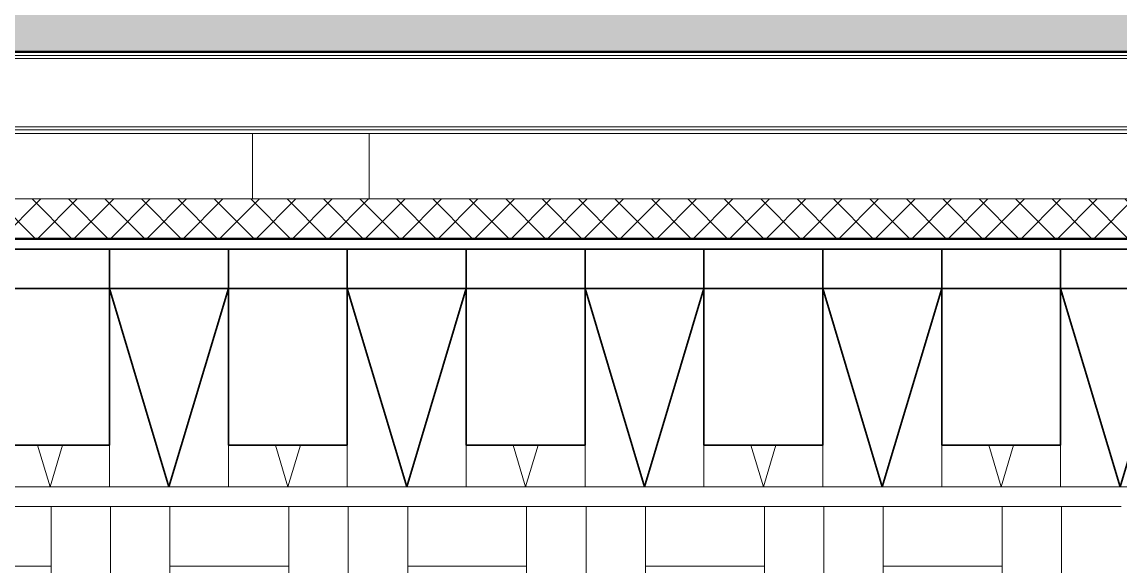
# Model space of a CAD drawing. Header units: millimetres. Extents: x -48147 to 1417267, y -496296 to 18123.
# Drawn here: x 1399067 to 1401838, y -488971 to -487598 of the extents above; entities that cross this region are included whole.
import ezdxf

# ---------------------------------------------------------------- set-up
doc = ezdxf.new("R2010")
doc.units = ezdxf.units.MM
doc.header["$MEASUREMENT"] = 0
doc.linetypes.add('Wipeout_Contour', pattern=[1000, 0, -1000])
for name, color, linetype in [('A-230-M_FLOOR.IFC Import', 7, 'Continuous'), ('A-25-M_Wall_Int', 7, 'Continuous'), ('New_A-20-M_ Acoustic chambers', 7, 'Continuous'), ('New_A-25-M_Wall_Int', 7, 'Continuous'), ('S-280-M_STRUCT_FRAME.IFC Import', 7, 'Continuous')]:
    doc.layers.add(name, color=color, linetype=linetype)
for name, color, linetype, lineweight, true_color in [('A-230-M_FLOOR.IFC Import_Pen_No__109', 7, 'Continuous', 15, 0xa6a6a6), ('A-230-M_FLOOR.IFC Import_Pen_No__29', 7, 'Continuous', 50, 0x2a2a2a), ('New_A-20-M_ Acoustic chambers _Pen_No__29', 7, 'Continuous', 50, 0x2a2a2a), ('New_A-20-M_ Acoustic chambers _Pen_No__53', 7, 'Continuous', 35, 0x444444), ('New_A-20-M_ Acoustic chambers _Pen_No__81', 7, 'Continuous', 20, 0x6a6a6a)]:
    doc.layers.add(name, color=color, linetype=linetype, lineweight=lineweight, true_color=true_color)
for name, color, linetype, lineweight in [('A-25-M_Wall_Int_Pen_No__87', 8, 'Continuous', 20), ('New_A-20-M_ Acoustic chambers _Pen_No__101', 252, 'Continuous', 15), ('S-280-M_STRUCT_FRAME.IFC Import_Pen_No__90', 8, 'Continuous', 20)]:
    doc.layers.add(name, color=color, linetype=linetype, lineweight=lineweight)

# ---------------------------------------------------------------- blocks, each defined once
blk = doc.blocks.new('Section Elem_348_2', base_point=(1376122.5, -491272.8))
at = {"color": 254, "linetype": 'Wipeout_Contour', "lineweight": 0, "ltscale": 5930724.459498076}
blk.add_wipeout([(1397038.4, -488042.8), (1397038.4, -488144.8), (1403037.9, -488144.8), (1403037.9, -488042.8)], dxfattribs=at).dxf.layer = 'New_A-20-M_ Acoustic chambers'
at = {"layer": 'New_A-20-M_ Acoustic chambers _Pen_No__81', "linetype": 'Continuous'}
h = blk.add_hatch(dxfattribs=at)
h.set_pattern_fill('Concrete_Block_0002', color=256, style=0, pattern_type=2)
h.set_pattern_definition([(45, (1376122.47, -491272.82), (-45.96194, 45.96194), []), (135, (1376122.47, -491272.82), (45.96194, 45.96194), [])])
h.paths.add_polyline_path([(1397038.4, -488042.8), (1397038.4, -488144.8), (1403037.9, -488144.8), (1403037.9, -488042.8)])
at = {"layer": 'New_A-20-M_ Acoustic chambers _Pen_No__29', "linetype": 'Continuous'}
for p, q in [((1403037.9, -488042.8), (1397038.4, -488042.8)), ((1402935.9, -488144.8), (1397140.4, -488144.8))]:
    blk.add_line(p, q, dxfattribs=at)
blk = doc.blocks.new('Section Elem_380_2', base_point=(1376122.5, -491272.8))
at = {"color": 254, "linetype": 'Wipeout_Contour', "lineweight": 0, "ltscale": 11846490.09063876}
blk.add_wipeout([(1399648.9, -487879.6), (1396919, -487879.6), (1396919, -491272.8), (1397038.4, -491272.8), (1397038.4, -491270.8), (1397038.4, -488144.8), (1397038.4, -488042.8), (1399648.9, -488042.8)], dxfattribs=at).dxf.layer = 'New_A-25-M_Wall_Int'
at = {"color": 254, "linetype": 'Wipeout_Contour', "lineweight": 0, "ltscale": 5935361.129066573}
blk.add_wipeout([(1399943.4, -487879.6), (1399943.4, -488042.8), (1402680.8, -488042.8), (1402680.8, -487879.6)], dxfattribs=at).dxf.layer = 'New_A-25-M_Wall_Int'
blk = doc.blocks.new('Section Elem_418_2', base_point=(1376122.5, -491272.8))
at = {"color": 254, "linetype": 'Wipeout_Contour', "lineweight": 0, "ltscale": 5930162.409787061}
blk.add_wipeout([(1399943.4, -487879.6), (1399928.4, -487879.6), (1399928.4, -488042.8), (1399943.4, -488042.8)], dxfattribs=at).dxf.layer = 'A-25-M_Wall_Int'
at = {"layer": 'A-25-M_Wall_Int_Pen_No__87', "linetype": 'Continuous'}
blk.add_line((1399943.4, -488042.8), (1399943.4, -487879.6), dxfattribs=at)
blk = doc.blocks.new('Section Elem_419_2', base_point=(1376122.5, -491272.8))
at = {"color": 254, "linetype": 'Wipeout_Contour', "lineweight": 0, "ltscale": 5929106.62889609}
blk.add_wipeout([(1399663.9, -487879.6), (1399648.9, -487879.6), (1399648.9, -488042.8), (1399663.9, -488042.8)], dxfattribs=at).dxf.layer = 'A-25-M_Wall_Int'
at = {"layer": 'A-25-M_Wall_Int_Pen_No__87', "linetype": 'Continuous'}
blk.add_line((1399648.9, -487879.6), (1399648.9, -488042.8), dxfattribs=at)
blk = doc.blocks.new('Section Elem_420_2', base_point=(1376122.5, -491272.8))
at = {"color": 254, "linetype": 'Wipeout_Contour', "lineweight": 0, "ltscale": 5929634.519142857}
blk.add_wipeout([(1399663.9, -487879.6), (1399663.9, -488042.8), (1399928.4, -488042.8), (1399928.4, -487879.6)], dxfattribs=at).dxf.layer = 'A-25-M_Wall_Int'
blk = doc.blocks.new('Section Elem_493_2', base_point=(1376122.5, -491272.8))
at = {"color": 254, "linetype": 'Wipeout_Contour', "lineweight": 0, "ltscale": 5930338.801088404}
blk.add_wipeout([(1403105.6, -487870), (1396919, -487870), (1396919, -487879.6), (1403105.6, -487879.6)], dxfattribs=at).dxf.layer = 'S-280-M_STRUCT_FRAME.IFC Import'
at = {"color": 254, "linetype": 'Wipeout_Contour', "lineweight": 0, "ltscale": 5930331.01711249}
blk.add_wipeout([(1403105.6, -487867.8), (1396919, -487867.8), (1396919, -487870), (1403105.6, -487870)], dxfattribs=at).dxf.layer = 'S-280-M_STRUCT_FRAME.IFC Import'
at = {"color": 254, "linetype": 'Wipeout_Contour', "lineweight": 0, "ltscale": 5930326.015271951}
blk.add_wipeout([(1403105.6, -487862.4), (1396919, -487862.4), (1396919, -487867.8), (1403105.6, -487867.8)], dxfattribs=at).dxf.layer = 'S-280-M_STRUCT_FRAME.IFC Import'
at = {"layer": 'S-280-M_STRUCT_FRAME.IFC Import_Pen_No__90', "linetype": 'Continuous'}
blk.add_line((1403105.6, -487879.6), (1396919, -487879.6), dxfattribs=at)
at = {"color": 254, "linetype": 'Wipeout_Contour', "lineweight": 0, "ltscale": 5930209.03482808}
blk.add_wipeout([(1403105.6, -487690), (1396919, -487690), (1396919, -487862.4), (1403105.6, -487862.4)], dxfattribs=at).dxf.layer = 'S-280-M_STRUCT_FRAME.IFC Import'
at = {"layer": 'S-280-M_STRUCT_FRAME.IFC Import_Pen_No__90', "linetype": 'Continuous'}
for p, q in [((1403105.6, -487862.4), (1396919, -487862.4)), ((1403105.6, -487870), (1396919, -487870))]:
    blk.add_line(p, q, dxfattribs=at)
at = {"color": 254, "linetype": 'Wipeout_Contour', "lineweight": 0, "ltscale": 5930092.055835439}
blk.add_wipeout([(1403105.6, -487684.6), (1396919, -487684.6), (1396919, -487690), (1403105.6, -487690)], dxfattribs=at).dxf.layer = 'S-280-M_STRUCT_FRAME.IFC Import'
at = {"color": 254, "linetype": 'Wipeout_Contour', "lineweight": 0, "ltscale": 5930087.055699028}
blk.add_wipeout([(1403105.6, -487682.4), (1396919, -487682.4), (1396919, -487684.6), (1403105.6, -487684.6)], dxfattribs=at).dxf.layer = 'S-280-M_STRUCT_FRAME.IFC Import'
at = {"color": 254, "linetype": 'Wipeout_Contour', "lineweight": 0, "ltscale": 5930079.276061809}
blk.add_wipeout([(1403105.6, -487672.8), (1396919, -487672.8), (1396919, -487682.4), (1403105.6, -487682.4)], dxfattribs=at).dxf.layer = 'S-280-M_STRUCT_FRAME.IFC Import'
at = {"layer": 'S-280-M_STRUCT_FRAME.IFC Import_Pen_No__90', "linetype": 'Continuous'}
for p, q in [((1403105.6, -487682.4), (1396919, -487682.4)), ((1403105.6, -487690), (1396919, -487690))]:
    blk.add_line(p, q, dxfattribs=at)
blk = doc.blocks.new('Section Elem_725_2', base_point=(1376122.5, -491272.8))
at = {"color": 254, "linetype": 'Wipeout_Contour', "lineweight": 0, "ltscale": 5919976.239013668}
blk.add_wipeout([(1385633.6, -487672.8), (1409087.1, -487672.8), (1409087.1, -487522.8), (1385633.6, -487522.8)], dxfattribs=at).dxf.layer = 'A-230-M_FLOOR.IFC Import'
at = {"layer": 'A-230-M_FLOOR.IFC Import_Pen_No__109', "linetype": 'Continuous'}
h = blk.add_hatch(dxfattribs=at)
h.set_pattern_fill('Lightweight_Concrete_0002', color=256, style=0, pattern_type=2)
h.set_pattern_definition([(0, (1376122.47, -491272.82), (0, 389.7114), [24.375, -200.625]), (0, (1376234.97, -491077.97), (0, 389.7114), [24.375, -200.625]), (60, (1376122.47, -491272.82), (-337.5, 194.8557), [24.375, -200.625]), (60, (1376347.47, -491272.82), (-337.5, 194.8557), [24.375, -200.625]), (120, (1376146.84, -491272.82), (337.5, 194.8557), [24.375, -200.625]), (120, (1376371.84, -491272.82), (337.5, 194.8557), [24.375, -200.625]), (0, (1376122.47, -491235.32), (0, 75), [0, -75, 0, -112.5]), (45, (1376159.97, -491235.32), (-53.03301, 53.03301), [0, -56.25, 0, -93.75])])
h.paths.add_polyline_path([(1385633.6, -487672.8), (1409087.1, -487672.8), (1409087.1, -487522.8), (1385633.6, -487522.8)])
at = {"layer": 'A-230-M_FLOOR.IFC Import_Pen_No__29', "linetype": 'Continuous'}
blk.add_line((1403156.1, -487672.8), (1396919, -487672.8), dxfattribs=at)
blk = doc.blocks.new('Section Elem_771_2', base_point=(1376122.5, -491272.8))
at = {"color": 254, "linetype": 'Wipeout_Contour', "lineweight": 0, "ltscale": 4448381.055690365}
blk.add_wipeout([(1400037.9, -488770.8), (1400187.9, -488270.8), (1399887.9, -488270.8)], dxfattribs=at).dxf.layer = 'New_A-20-M_ Acoustic chambers'
at = {"color": 254, "linetype": 'Wipeout_Contour', "lineweight": 0, "ltscale": 5936881.001288865}
blk.add_wipeout([(1401387.9, -488665.8), (1401687.9, -488665.8), (1401687.9, -488270.8), (1401387.9, -488270.8)], dxfattribs=at).dxf.layer = 'New_A-20-M_ Acoustic chambers'
at = {"color": 254, "linetype": 'Wipeout_Contour', "lineweight": 0, "ltscale": 4446092.229177841}
blk.add_wipeout([(1399169.4, -488665.8), (1399106.4, -488665.8), (1399137.9, -488770.8)], dxfattribs=at).dxf.layer = 'New_A-20-M_ Acoustic chambers'
at = {"color": 254, "linetype": 'Wipeout_Contour', "lineweight": 0, "ltscale": 4447791.591311045}
blk.add_wipeout([(1399706.4, -488665.8), (1399737.9, -488770.8), (1399769.4, -488665.8)], dxfattribs=at).dxf.layer = 'New_A-20-M_ Acoustic chambers'
at = {"color": 254, "linetype": 'Wipeout_Contour', "lineweight": 0, "ltscale": 4451190.552919098}
blk.add_wipeout([(1400906.4, -488665.8), (1400937.9, -488770.8), (1400969.4, -488665.8)], dxfattribs=at).dxf.layer = 'New_A-20-M_ Acoustic chambers'
at = {"color": 254, "linetype": 'Wipeout_Contour', "lineweight": 0, "ltscale": 5927823.434293173}
blk.add_wipeout([(1398840.4, -488970.8), (1399140.4, -488970.8), (1399140.4, -488820.8), (1398840.4, -488820.8)], dxfattribs=at).dxf.layer = 'New_A-20-M_ Acoustic chambers'
at = {"color": 254, "linetype": 'Wipeout_Contour', "lineweight": 0, "ltscale": 5929338.451381538}
blk.add_wipeout([(1399290.4, -489120.8), (1399440.4, -489120.8), (1399440.4, -488820.8), (1399290.4, -488820.8)], dxfattribs=at).dxf.layer = 'New_A-20-M_ Acoustic chambers'
at = {"color": 254, "linetype": 'Wipeout_Contour', "lineweight": 0, "ltscale": 5931604.171387545}
blk.add_wipeout([(1399890.4, -488820.8), (1399890.4, -489120.8), (1400040.4, -489120.8), (1400040.4, -488820.8)], dxfattribs=at).dxf.layer = 'New_A-20-M_ Acoustic chambers'
at = {"color": 254, "linetype": 'Wipeout_Contour', "lineweight": 0, "ltscale": 5933303.53069192}
blk.add_wipeout([(1400490.4, -489120.8), (1400490.4, -488820.8), (1400340.4, -488820.8), (1400340.4, -489120.8)], dxfattribs=at).dxf.layer = 'New_A-20-M_ Acoustic chambers'
at = {"color": 254, "linetype": 'Wipeout_Contour', "lineweight": 0, "ltscale": 5937835.445455027}
blk.add_wipeout([(1401690.4, -489120.8), (1401690.4, -488820.8), (1401540.4, -488820.8), (1401540.4, -489120.8)], dxfattribs=at).dxf.layer = 'New_A-20-M_ Acoustic chambers'
at = {"color": 254, "linetype": 'Wipeout_Contour', "lineweight": 0, "ltscale": 5927816.63623563}
blk.add_wipeout([(1398987.9, -488665.8), (1399287.9, -488665.8), (1399287.9, -488270.8), (1398987.9, -488270.8)], dxfattribs=at).dxf.layer = 'New_A-20-M_ Acoustic chambers'
at = {"color": 254, "linetype": 'Wipeout_Contour', "lineweight": 0, "ltscale": 4448263.33249324}
blk.add_wipeout([(1399887.9, -488270.8), (1399887.9, -488770.8), (1400037.9, -488770.8)], dxfattribs=at).dxf.layer = 'New_A-20-M_ Acoustic chambers'
at = {"color": 254, "linetype": 'Wipeout_Contour', "lineweight": 0, "ltscale": 4453480.033033297}
blk.add_wipeout([(1401987.9, -488270.8), (1401687.9, -488270.8), (1401837.9, -488770.8)], dxfattribs=at).dxf.layer = 'New_A-20-M_ Acoustic chambers'
at = {"color": 254, "linetype": 'Wipeout_Contour', "lineweight": 0, "ltscale": 4452890.152195806}
blk.add_wipeout([(1401569.4, -488665.8), (1401506.4, -488665.8), (1401537.9, -488770.8)], dxfattribs=at).dxf.layer = 'New_A-20-M_ Acoustic chambers'
at = {"color": 254, "linetype": 'Wipeout_Contour', "lineweight": 0, "ltscale": 5928772.0378915}
blk.add_wipeout([(1399140.4, -489120.8), (1399290.4, -489120.8), (1399290.4, -488820.8), (1399140.4, -488820.8)], dxfattribs=at).dxf.layer = 'New_A-20-M_ Acoustic chambers'
at = {"color": 254, "linetype": 'Wipeout_Contour', "lineweight": 0, "ltscale": 5931037.731487696}
blk.add_wipeout([(1399890.4, -489120.8), (1399890.4, -488820.8), (1399740.4, -488820.8), (1399740.4, -489120.8)], dxfattribs=at).dxf.layer = 'New_A-20-M_ Acoustic chambers'
at = {"color": 254, "linetype": 'Wipeout_Contour', "lineweight": 0, "ltscale": 5932354.923471416}
blk.add_wipeout([(1400040.4, -488970.8), (1400340.4, -488970.8), (1400340.4, -488820.8), (1400040.4, -488820.8)], dxfattribs=at).dxf.layer = 'New_A-20-M_ Acoustic chambers'
at = {"color": 254, "linetype": 'Wipeout_Contour', "lineweight": 0, "ltscale": 5933869.996976055}
blk.add_wipeout([(1400490.4, -488820.8), (1400490.4, -489120.8), (1400640.4, -489120.8), (1400640.4, -488820.8)], dxfattribs=at).dxf.layer = 'New_A-20-M_ Acoustic chambers'
at = {"color": 254, "linetype": 'Wipeout_Contour', "lineweight": 0, "ltscale": 5938401.964417152}
blk.add_wipeout([(1401690.4, -488820.8), (1401690.4, -489120.8), (1401840.4, -489120.8), (1401840.4, -488820.8)], dxfattribs=at).dxf.layer = 'New_A-20-M_ Acoustic chambers'
at = {"layer": 'New_A-20-M_ Acoustic chambers _Pen_No__101', "linetype": 'Continuous'}
for p, q in [((1398840.4, -488820.8), (1399140.4, -488820.8)), ((1399140.4, -488820.8), (1399140.4, -488970.8)), ((1399140.4, -488820.8), (1399290.4, -488820.8)), ((1399290.4, -489120.8), (1399290.4, -488820.8)), ((1399890.4, -489120.8), (1399890.4, -488820.8)), ((1400040.4, -488820.8), (1399890.4, -488820.8)), ((1400340.4, -488820.8), (1400040.4, -488820.8)), ((1400040.4, -488820.8), (1400040.4, -488970.8)), ((1400490.4, -488820.8), (1400340.4, -488820.8)), ((1400340.4, -488820.8), (1400340.4, -488970.8)), ((1400490.4, -489120.8), (1400490.4, -488820.8)), ((1401690.4, -489120.8), (1401690.4, -488820.8)), ((1401840.4, -488820.8), (1401690.4, -488820.8)), ((1399140.4, -488970.8), (1398840.4, -488970.8)), ((1399140.4, -488970.8), (1399140.4, -489120.8)), ((1400340.4, -488970.8), (1400040.4, -488970.8)), ((1400040.4, -488970.8), (1400040.4, -489120.8)), ((1400340.4, -489120.8), (1400340.4, -488970.8))]:
    blk.add_line(p, q, dxfattribs=at)
at = {"color": 254, "linetype": 'Wipeout_Contour', "lineweight": 0, "ltscale": 5927490.345675485}
blk.add_wipeout([(1399287.9, -488270.8), (1399287.9, -488170.8), (1398987.9, -488170.8), (1398987.9, -488270.8)], dxfattribs=at).dxf.layer = 'New_A-20-M_ Acoustic chambers'
at = {"color": 254, "linetype": 'Wipeout_Contour', "lineweight": 0, "ltscale": 5930082.569463097}
blk.add_wipeout([(1399587.9, -488665.8), (1399887.9, -488665.8), (1399887.9, -488270.8), (1399587.9, -488270.8)], dxfattribs=at).dxf.layer = 'New_A-20-M_ Acoustic chambers'
at = {"color": 254, "linetype": 'Wipeout_Contour', "lineweight": 0, "ltscale": 4448828.891390141}
blk.add_wipeout([(1400037.9, -488770.8), (1400187.9, -488770.8), (1400187.9, -488270.8)], dxfattribs=at).dxf.layer = 'New_A-20-M_ Acoustic chambers'
at = {"color": 254, "linetype": 'Wipeout_Contour', "lineweight": 0, "ltscale": 4453362.08147049}
blk.add_wipeout([(1401687.9, -488270.8), (1401687.9, -488770.8), (1401837.9, -488770.8)], dxfattribs=at).dxf.layer = 'New_A-20-M_ Acoustic chambers'
at = {"color": 254, "linetype": 'Wipeout_Contour', "lineweight": 0, "ltscale": 5928459.033231307}
blk.add_wipeout([(1399169.4, -488665.8), (1399137.9, -488770.8), (1399287.9, -488770.8), (1399287.9, -488665.8)], dxfattribs=at).dxf.layer = 'New_A-20-M_ Acoustic chambers'
at = {"color": 254, "linetype": 'Wipeout_Contour', "lineweight": 0, "ltscale": 5930089.126066777}
blk.add_wipeout([(1399440.4, -488970.8), (1399740.4, -488970.8), (1399740.4, -488820.8), (1399440.4, -488820.8)], dxfattribs=at).dxf.layer = 'New_A-20-M_ Acoustic chambers'
at = {"color": 254, "linetype": 'Wipeout_Contour', "lineweight": 0, "ltscale": 5934818.566132326}
blk.add_wipeout([(1400940.4, -488970.8), (1400640.4, -488970.8), (1400640.4, -489120.8), (1400940.4, -489120.8)], dxfattribs=at).dxf.layer = 'New_A-20-M_ Acoustic chambers'
at = {"layer": 'New_A-20-M_ Acoustic chambers _Pen_No__101', "linetype": 'Continuous'}
for p, q in [((1399440.4, -488820.8), (1399290.4, -488820.8)), ((1399740.4, -488820.8), (1399440.4, -488820.8)), ((1399440.4, -488820.8), (1399440.4, -488970.8)), ((1399740.4, -488820.8), (1399740.4, -488970.8)), ((1399890.4, -488820.8), (1399740.4, -488820.8)), ((1399740.4, -488970.8), (1399440.4, -488970.8)), ((1399440.4, -488970.8), (1399440.4, -489120.8)), ((1399740.4, -489120.8), (1399740.4, -488970.8))]:
    blk.add_line(p, q, dxfattribs=at)
at = {"color": 254, "linetype": 'Wipeout_Contour', "lineweight": 0, "ltscale": 5929756.403584044}
blk.add_wipeout([(1399887.9, -488170.8), (1399587.9, -488170.8), (1399587.9, -488270.8), (1399887.9, -488270.8)], dxfattribs=at).dxf.layer = 'New_A-20-M_ Acoustic chambers'
at = {"color": 254, "linetype": 'Wipeout_Contour', "lineweight": 0, "ltscale": 5936555.208916714}
blk.add_wipeout([(1401687.9, -488270.8), (1401687.9, -488170.8), (1401387.9, -488170.8), (1401387.9, -488270.8)], dxfattribs=at).dxf.layer = 'New_A-20-M_ Acoustic chambers'
at = {"color": 254, "linetype": 'Wipeout_Contour', "lineweight": 0, "ltscale": 5932348.608091372}
blk.add_wipeout([(1400187.9, -488665.8), (1400487.9, -488665.8), (1400487.9, -488270.8), (1400187.9, -488270.8)], dxfattribs=at).dxf.layer = 'New_A-20-M_ Acoustic chambers'
at = {"color": 254, "linetype": 'Wipeout_Contour', "lineweight": 0, "ltscale": 4453927.719161151}
blk.add_wipeout([(1401837.9, -488770.8), (1401987.9, -488770.8), (1401987.9, -488270.8)], dxfattribs=at).dxf.layer = 'New_A-20-M_ Acoustic chambers'
at = {"color": 254, "linetype": 'Wipeout_Contour', "lineweight": 0, "ltscale": 5927833.519004238}
blk.add_wipeout([(1398987.9, -488665.8), (1398987.9, -488770.8), (1399137.9, -488770.8), (1399106.4, -488665.8)], dxfattribs=at).dxf.layer = 'New_A-20-M_ Acoustic chambers'
at = {"color": 254, "linetype": 'Wipeout_Contour', "lineweight": 0, "ltscale": 5937522.953213349}
blk.add_wipeout([(1401569.4, -488665.8), (1401537.9, -488770.8), (1401687.9, -488770.8), (1401687.9, -488665.8)], dxfattribs=at).dxf.layer = 'New_A-20-M_ Acoustic chambers'
at = {"color": 254, "linetype": 'Wipeout_Contour', "lineweight": 0, "ltscale": 5934620.82638373}
blk.add_wipeout([(1400640.4, -488970.8), (1400940.4, -488970.8), (1400940.4, -488820.8), (1400640.4, -488820.8)], dxfattribs=at).dxf.layer = 'New_A-20-M_ Acoustic chambers'
at = {"layer": 'New_A-20-M_ Acoustic chambers _Pen_No__101', "linetype": 'Continuous'}
for p, q in [((1399106.4, -488665.8), (1399137.9, -488770.8)), ((1399137.9, -488770.8), (1399169.4, -488665.8)), ((1401687.9, -488665.8), (1401687.9, -488770.8)), ((1401987.9, -488770.8), (1401687.9, -488770.8)), ((1400640.4, -488820.8), (1400490.4, -488820.8)), ((1400640.4, -488820.8), (1400640.4, -488970.8)), ((1400640.4, -488970.8), (1400640.4, -489120.8))]:
    blk.add_line(p, q, dxfattribs=at)
at = {"color": 254, "linetype": 'Wipeout_Contour', "lineweight": 0, "ltscale": 5930889.472041321}
blk.add_wipeout([(1399887.9, -488270.8), (1400187.9, -488270.8), (1400187.9, -488170.8), (1399887.9, -488170.8)], dxfattribs=at).dxf.layer = 'New_A-20-M_ Acoustic chambers'
at = {"color": 254, "linetype": 'Wipeout_Contour', "lineweight": 0, "ltscale": 5937688.435106887}
blk.add_wipeout([(1401987.9, -488270.8), (1401987.9, -488170.8), (1401687.9, -488170.8), (1401687.9, -488270.8)], dxfattribs=at).dxf.layer = 'New_A-20-M_ Acoustic chambers'
at = {"color": 254, "linetype": 'Wipeout_Contour', "lineweight": 0, "ltscale": 4446681.554522603}
blk.add_wipeout([(1399437.9, -488770.8), (1399587.9, -488270.8), (1399287.9, -488270.8)], dxfattribs=at).dxf.layer = 'New_A-20-M_ Acoustic chambers'
at = {"color": 254, "linetype": 'Wipeout_Contour', "lineweight": 0, "ltscale": 4449962.836496992}
blk.add_wipeout([(1400637.9, -488770.8), (1400487.9, -488270.8), (1400487.9, -488770.8)], dxfattribs=at).dxf.layer = 'New_A-20-M_ Acoustic chambers'
at = {"color": 254, "linetype": 'Wipeout_Contour', "lineweight": 0, "ltscale": 4449491.032557349}
blk.add_wipeout([(1400369.4, -488665.8), (1400306.4, -488665.8), (1400337.9, -488770.8)], dxfattribs=at).dxf.layer = 'New_A-20-M_ Acoustic chambers'
at = {"color": 254, "linetype": 'Wipeout_Contour', "lineweight": 0, "ltscale": 5935569.435388784}
blk.add_wipeout([(1400940.4, -489120.8), (1401090.4, -489120.8), (1401090.4, -488820.8), (1400940.4, -488820.8)], dxfattribs=at).dxf.layer = 'New_A-20-M_ Acoustic chambers'
at = {"layer": 'New_A-20-M_ Acoustic chambers _Pen_No__101', "linetype": 'Continuous'}
for p, q in [((1401687.9, -488270.8), (1401687.9, -488665.8)), ((1400940.4, -488820.8), (1400640.4, -488820.8)), ((1400940.4, -488820.8), (1400940.4, -488970.8)), ((1400940.4, -488970.8), (1400640.4, -488970.8)), ((1400940.4, -488970.8), (1400940.4, -489120.8))]:
    blk.add_line(p, q, dxfattribs=at)
at = {"layer": 'New_A-20-M_ Acoustic chambers _Pen_No__53', "linetype": 'Continuous'}
blk.add_line((1401687.9, -488665.8), (1401687.9, -488270.8), dxfattribs=at)
at = {"layer": 'New_A-20-M_ Acoustic chambers _Pen_No__53', "linetype": 'Continuous', "flags": 128}
for points in [[(1401837.9, -488770.8), (1401687.9, -488270.8), (1401687.9, -488170.8)], [(1401837.9, -488770.8), (1401987.9, -488270.8), (1401987.9, -488170.8)]]:
    blk.add_lwpolyline(points, dxfattribs=at)
at = {"color": 254, "linetype": 'Wipeout_Contour', "lineweight": 0, "ltscale": 4446563.907568595}
blk.add_wipeout([(1399287.9, -488270.8), (1399287.9, -488770.8), (1399437.9, -488770.8)], dxfattribs=at).dxf.layer = 'New_A-20-M_ Acoustic chambers'
at = {"color": 254, "linetype": 'Wipeout_Contour', "lineweight": 0, "ltscale": 4450528.421700281}
blk.add_wipeout([(1400787.9, -488270.8), (1400637.9, -488770.8), (1400787.9, -488770.8)], dxfattribs=at).dxf.layer = 'New_A-20-M_ Acoustic chambers'
at = {"color": 254, "linetype": 'Wipeout_Contour', "lineweight": 0, "ltscale": 5932365.209903181}
blk.add_wipeout([(1400187.9, -488665.8), (1400187.9, -488770.8), (1400337.9, -488770.8), (1400306.4, -488665.8)], dxfattribs=at).dxf.layer = 'New_A-20-M_ Acoustic chambers'
at = {"color": 254, "linetype": 'Wipeout_Contour', "lineweight": 0, "ltscale": 5936135.928026164}
blk.add_wipeout([(1401090.4, -489120.8), (1401240.4, -489120.8), (1401240.4, -488820.8), (1401090.4, -488820.8)], dxfattribs=at).dxf.layer = 'New_A-20-M_ Acoustic chambers'
at = {"layer": 'New_A-20-M_ Acoustic chambers _Pen_No__101', "linetype": 'Continuous'}
for p, q in [((1399287.9, -488665.8), (1399287.9, -488770.8)), ((1400187.9, -488665.8), (1400187.9, -488770.8)), ((1399287.9, -488770.8), (1398987.9, -488770.8)), ((1400940.4, -488820.8), (1401090.4, -488820.8)), ((1401090.4, -489120.8), (1401090.4, -488820.8))]:
    blk.add_line(p, q, dxfattribs=at)
at = {"layer": 'New_A-20-M_ Acoustic chambers _Pen_No__53', "linetype": 'Continuous'}
blk.add_line((1398987.9, -488665.8), (1399287.9, -488665.8), dxfattribs=at)
at = {"color": 254, "linetype": 'Wipeout_Contour', "lineweight": 0, "ltscale": 4447129.44015011}
blk.add_wipeout([(1399437.9, -488770.8), (1399587.9, -488770.8), (1399587.9, -488270.8)], dxfattribs=at).dxf.layer = 'New_A-20-M_ Acoustic chambers'
at = {"color": 254, "linetype": 'Wipeout_Contour', "lineweight": 0, "ltscale": 4450080.635882694}
blk.add_wipeout([(1400787.9, -488270.8), (1400487.9, -488270.8), (1400637.9, -488770.8)], dxfattribs=at).dxf.layer = 'New_A-20-M_ Acoustic chambers'
at = {"color": 254, "linetype": 'Wipeout_Contour', "lineweight": 0, "ltscale": 5936886.83469004}
blk.add_wipeout([(1401240.4, -488970.8), (1401540.4, -488970.8), (1401540.4, -488820.8), (1401240.4, -488820.8)], dxfattribs=at).dxf.layer = 'New_A-20-M_ Acoustic chambers'
at = {"layer": 'New_A-20-M_ Acoustic chambers _Pen_No__101', "linetype": 'Continuous'}
for p, q in [((1401240.4, -488820.8), (1401090.4, -488820.8)), ((1401240.4, -488820.8), (1401240.4, -488970.8)), ((1401540.4, -488820.8), (1401240.4, -488820.8)), ((1401540.4, -488820.8), (1401540.4, -488970.8)), ((1401690.4, -488820.8), (1401540.4, -488820.8)), ((1401240.4, -488970.8), (1401240.4, -489120.8)), ((1401540.4, -488970.8), (1401240.4, -488970.8)), ((1401540.4, -489120.8), (1401540.4, -488970.8))]:
    blk.add_line(p, q, dxfattribs=at)
at = {"color": 254, "linetype": 'Wipeout_Contour', "lineweight": 0, "ltscale": 5928623.361452552}
blk.add_wipeout([(1399287.9, -488270.8), (1399587.9, -488270.8), (1399587.9, -488170.8), (1399287.9, -488170.8)], dxfattribs=at).dxf.layer = 'New_A-20-M_ Acoustic chambers'
at = {"color": 254, "linetype": 'Wipeout_Contour', "lineweight": 0, "ltscale": 5932022.566809285}
blk.add_wipeout([(1400187.9, -488270.8), (1400487.9, -488270.8), (1400487.9, -488170.8), (1400187.9, -488170.8)], dxfattribs=at).dxf.layer = 'New_A-20-M_ Acoustic chambers'
at = {"color": 254, "linetype": 'Wipeout_Contour', "lineweight": 0, "ltscale": 5934614.752060616}
blk.add_wipeout([(1400787.9, -488270.8), (1400787.9, -488665.8), (1401087.9, -488665.8), (1401087.9, -488270.8)], dxfattribs=at).dxf.layer = 'New_A-20-M_ Acoustic chambers'
at = {"color": 254, "linetype": 'Wipeout_Contour', "lineweight": 0, "ltscale": 5930099.311701333}
blk.add_wipeout([(1399706.4, -488665.8), (1399587.9, -488665.8), (1399587.9, -488770.8), (1399737.9, -488770.8)], dxfattribs=at).dxf.layer = 'New_A-20-M_ Acoustic chambers'
at = {"color": 254, "linetype": 'Wipeout_Contour', "lineweight": 0, "ltscale": 5932990.782394156}
blk.add_wipeout([(1400369.4, -488665.8), (1400337.9, -488770.8), (1400487.9, -488770.8), (1400487.9, -488665.8)], dxfattribs=at).dxf.layer = 'New_A-20-M_ Acoustic chambers'
at = {"layer": 'New_A-20-M_ Acoustic chambers _Pen_No__101', "linetype": 'Continuous'}
for p, q in [((1399287.9, -488270.8), (1399287.9, -488665.8)), ((1399587.9, -488270.8), (1399587.9, -488665.8)), ((1400187.9, -488270.8), (1400187.9, -488665.8)), ((1399587.9, -488665.8), (1399587.9, -488770.8)), ((1400306.4, -488665.8), (1400337.9, -488770.8)), ((1400337.9, -488770.8), (1400369.4, -488665.8)), ((1400487.9, -488665.8), (1400487.9, -488770.8)), ((1399587.9, -488770.8), (1399287.9, -488770.8)), ((1400487.9, -488770.8), (1400187.9, -488770.8))]:
    blk.add_line(p, q, dxfattribs=at)
at = {"layer": 'New_A-20-M_ Acoustic chambers _Pen_No__53', "linetype": 'Continuous'}
for p, q in [((1399287.9, -488270.8), (1399437.9, -488770.8)), ((1399587.9, -488270.8), (1399587.9, -488665.8)), ((1400187.9, -488270.8), (1400187.9, -488665.8)), ((1400187.9, -488665.8), (1400487.9, -488665.8))]:
    blk.add_line(p, q, dxfattribs=at)
at = {"layer": 'New_A-20-M_ Acoustic chambers _Pen_No__53', "linetype": 'Continuous', "flags": 128}
for points in [[(1399287.9, -488665.8), (1399287.9, -488270.8), (1399287.9, -488170.8)], [(1399437.9, -488770.8), (1399587.9, -488270.8), (1399587.9, -488170.8)], [(1400037.9, -488770.8), (1400187.9, -488270.8), (1400187.9, -488170.8)]]:
    blk.add_lwpolyline(points, dxfattribs=at)
at = {"color": 254, "linetype": 'Wipeout_Contour', "lineweight": 0, "ltscale": 5933155.687913472}
blk.add_wipeout([(1400787.9, -488270.8), (1400787.9, -488170.8), (1400487.9, -488170.8), (1400487.9, -488270.8)], dxfattribs=at).dxf.layer = 'New_A-20-M_ Acoustic chambers'
at = {"color": 254, "linetype": 'Wipeout_Contour', "lineweight": 0, "ltscale": 5930724.855080547}
blk.add_wipeout([(1399737.9, -488770.8), (1399887.9, -488770.8), (1399887.9, -488665.8), (1399769.4, -488665.8)], dxfattribs=at).dxf.layer = 'New_A-20-M_ Acoustic chambers'
at = {"color": 254, "linetype": 'Wipeout_Contour', "lineweight": 0, "ltscale": 5934631.213615017}
blk.add_wipeout([(1400787.9, -488665.8), (1400787.9, -488770.8), (1400937.9, -488770.8), (1400906.4, -488665.8)], dxfattribs=at).dxf.layer = 'New_A-20-M_ Acoustic chambers'
at = {"layer": 'New_A-20-M_ Acoustic chambers _Pen_No__101', "linetype": 'Continuous'}
for p, q in [((1399887.9, -488270.8), (1399887.9, -488665.8)), ((1400487.9, -488270.8), (1400487.9, -488665.8)), ((1399706.4, -488665.8), (1399737.9, -488770.8)), ((1399737.9, -488770.8), (1399769.4, -488665.8)), ((1399887.9, -488665.8), (1399887.9, -488770.8)), ((1400787.9, -488665.8), (1400787.9, -488770.8)), ((1399887.9, -488770.8), (1399587.9, -488770.8)), ((1400187.9, -488770.8), (1399887.9, -488770.8)), ((1400787.9, -488770.8), (1400487.9, -488770.8))]:
    blk.add_line(p, q, dxfattribs=at)
at = {"layer": 'New_A-20-M_ Acoustic chambers _Pen_No__53', "linetype": 'Continuous'}
for p, q in [((1399887.9, -488665.8), (1399887.9, -488270.8)), ((1400487.9, -488665.8), (1400487.9, -488270.8)), ((1399587.9, -488665.8), (1399887.9, -488665.8))]:
    blk.add_line(p, q, dxfattribs=at)
at = {"layer": 'New_A-20-M_ Acoustic chambers _Pen_No__53', "linetype": 'Continuous', "flags": 128}
for points in [[(1400037.9, -488770.8), (1399887.9, -488270.8), (1399887.9, -488170.8)], [(1400637.9, -488770.8), (1400487.9, -488270.8), (1400487.9, -488170.8)]]:
    blk.add_lwpolyline(points, dxfattribs=at)
at = {"color": 254, "linetype": 'Wipeout_Contour', "lineweight": 0, "ltscale": 5934288.835319197}
blk.add_wipeout([(1400787.9, -488170.8), (1400787.9, -488270.8), (1401087.9, -488270.8), (1401087.9, -488170.8)], dxfattribs=at).dxf.layer = 'New_A-20-M_ Acoustic chambers'
at = {"layer": 'New_A-20-M_ Acoustic chambers _Pen_No__101', "linetype": 'Continuous'}
blk.add_line((1400787.9, -488270.8), (1400787.9, -488665.8), dxfattribs=at)
at = {"layer": 'New_A-20-M_ Acoustic chambers _Pen_No__53', "linetype": 'Continuous'}
blk.add_line((1400787.9, -488270.8), (1400787.9, -488665.8), dxfattribs=at)
at = {"layer": 'New_A-20-M_ Acoustic chambers _Pen_No__53', "linetype": 'Continuous', "flags": 128}
blk.add_lwpolyline([(1400637.9, -488770.8), (1400787.9, -488270.8), (1400787.9, -488170.8)], dxfattribs=at)
at = {"color": 254, "linetype": 'Wipeout_Contour', "lineweight": 0, "ltscale": 4451780.295029381}
blk.add_wipeout([(1401237.9, -488770.8), (1401387.9, -488270.8), (1401087.9, -488270.8)], dxfattribs=at).dxf.layer = 'New_A-20-M_ Acoustic chambers'
at = {"color": 254, "linetype": 'Wipeout_Contour', "lineweight": 0, "ltscale": 4451662.419528422}
blk.add_wipeout([(1401087.9, -488270.8), (1401087.9, -488770.8), (1401237.9, -488770.8)], dxfattribs=at).dxf.layer = 'New_A-20-M_ Acoustic chambers'
at = {"color": 254, "linetype": 'Wipeout_Contour', "lineweight": 0, "ltscale": 4452228.030986933}
blk.add_wipeout([(1401237.9, -488770.8), (1401387.9, -488770.8), (1401387.9, -488270.8)], dxfattribs=at).dxf.layer = 'New_A-20-M_ Acoustic chambers'
at = {"color": 254, "linetype": 'Wipeout_Contour', "lineweight": 0, "ltscale": 5935256.815179206}
blk.add_wipeout([(1400969.4, -488665.8), (1400937.9, -488770.8), (1401087.9, -488770.8), (1401087.9, -488665.8)], dxfattribs=at).dxf.layer = 'New_A-20-M_ Acoustic chambers'
at = {"layer": 'New_A-20-M_ Acoustic chambers _Pen_No__101', "linetype": 'Continuous'}
for p, q in [((1400906.4, -488665.8), (1400937.9, -488770.8)), ((1400937.9, -488770.8), (1400969.4, -488665.8)), ((1401087.9, -488665.8), (1401087.9, -488770.8)), ((1401087.9, -488770.8), (1400787.9, -488770.8))]:
    blk.add_line(p, q, dxfattribs=at)
at = {"layer": 'New_A-20-M_ Acoustic chambers _Pen_No__53', "linetype": 'Continuous'}
blk.add_line((1400787.9, -488665.8), (1401087.9, -488665.8), dxfattribs=at)
at = {"color": 254, "linetype": 'Wipeout_Contour', "lineweight": 0, "ltscale": 5935422.00897547}
blk.add_wipeout([(1401387.9, -488170.8), (1401087.9, -488170.8), (1401087.9, -488270.8), (1401387.9, -488270.8)], dxfattribs=at).dxf.layer = 'New_A-20-M_ Acoustic chambers'
at = {"color": 254, "linetype": 'Wipeout_Contour', "lineweight": 0, "ltscale": 5936897.322577876}
blk.add_wipeout([(1401387.9, -488665.8), (1401387.9, -488770.8), (1401537.9, -488770.8), (1401506.4, -488665.8)], dxfattribs=at).dxf.layer = 'New_A-20-M_ Acoustic chambers'
at = {"layer": 'New_A-20-M_ Acoustic chambers _Pen_No__101', "linetype": 'Continuous'}
for p, q in [((1401087.9, -488270.8), (1401087.9, -488665.8)), ((1401387.9, -488270.8), (1401387.9, -488665.8)), ((1401387.9, -488665.8), (1401387.9, -488770.8)), ((1401506.4, -488665.8), (1401537.9, -488770.8)), ((1401537.9, -488770.8), (1401569.4, -488665.8)), ((1401387.9, -488770.8), (1401087.9, -488770.8)), ((1401687.9, -488770.8), (1401387.9, -488770.8))]:
    blk.add_line(p, q, dxfattribs=at)
at = {"layer": 'New_A-20-M_ Acoustic chambers _Pen_No__53', "linetype": 'Continuous'}
for p, q in [((1401087.9, -488270.8), (1401237.9, -488770.8)), ((1401387.9, -488270.8), (1401387.9, -488665.8)), ((1401387.9, -488665.8), (1401687.9, -488665.8))]:
    blk.add_line(p, q, dxfattribs=at)
at = {"layer": 'New_A-20-M_ Acoustic chambers _Pen_No__53', "linetype": 'Continuous', "flags": 128}
for points in [[(1402887.9, -488170.8), (1402587.9, -488170.8), (1402287.9, -488170.8), (1401987.9, -488170.8), (1401687.9, -488170.8), (1401387.9, -488170.8), (1401087.9, -488170.8), (1400787.9, -488170.8), (1400487.9, -488170.8), (1400187.9, -488170.8), (1399887.9, -488170.8), (1399587.9, -488170.8), (1399287.9, -488170.8), (1398987.9, -488170.8), (1398687.9, -488170.8), (1398387.9, -488170.8), (1398087.9, -488170.8), (1397787.9, -488170.8), (1397487.9, -488170.8), (1397187.9, -488170.8)], [(1401087.9, -488665.8), (1401087.9, -488270.8), (1401087.9, -488170.8)], [(1401237.9, -488770.8), (1401387.9, -488270.8), (1401387.9, -488170.8)], [(1402887.9, -488270.8), (1402587.9, -488270.8), (1402287.9, -488270.8), (1401987.9, -488270.8), (1401687.9, -488270.8), (1401387.9, -488270.8), (1401087.9, -488270.8), (1400787.9, -488270.8), (1400487.9, -488270.8), (1400187.9, -488270.8), (1399887.9, -488270.8), (1399587.9, -488270.8), (1399287.9, -488270.8), (1398987.9, -488270.8), (1398687.9, -488270.8), (1398387.9, -488270.8), (1398087.9, -488270.8), (1397787.9, -488270.8), (1397487.9, -488270.8), (1397187.9, -488270.8)]]:
    blk.add_lwpolyline(points, dxfattribs=at)

msp = doc.modelspace()

# ---------------------------------------------------------------- block references
at = {"layer": 'New_A-20-M_ Acoustic chambers'}
msp.add_blockref('Section Elem_348_2', (1376122.5, -491272.8), dxfattribs=at)

# ---------------------------------------------------------------- next in the draw order: block references
at = {"layer": 'New_A-25-M_Wall_Int'}
msp.add_blockref('Section Elem_380_2', (1376122.5, -491272.8), dxfattribs=at)

# ---------------------------------------------------------------- next in the draw order: block references
at = {"layer": 'A-25-M_Wall_Int'}
for name in ['Section Elem_419_2', 'Section Elem_418_2']:
    msp.add_blockref(name, (1376122.5, -491272.8), dxfattribs=at)
at = {"layer": 'New_A-20-M_ Acoustic chambers'}
msp.add_blockref('Section Elem_771_2', (1376122.5, -491272.8), dxfattribs=at)

# ---------------------------------------------------------------- next in the draw order: block references
at = {"layer": 'A-25-M_Wall_Int'}
msp.add_blockref('Section Elem_420_2', (1376122.5, -491272.8), dxfattribs=at)

# ---------------------------------------------------------------- next in the draw order: block references
at = {"layer": 'S-280-M_STRUCT_FRAME.IFC Import'}
msp.add_blockref('Section Elem_493_2', (1376122.5, -491272.8), dxfattribs=at)

# ---------------------------------------------------------------- next in the draw order: block references
at = {"layer": 'A-230-M_FLOOR.IFC Import'}
msp.add_blockref('Section Elem_725_2', (1376122.5, -491272.8), dxfattribs=at)

doc.saveas('drawing.dxf')
